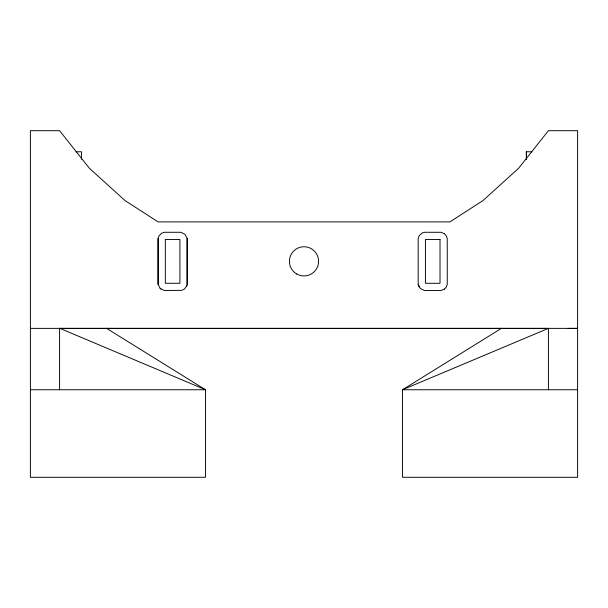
<?xml version="1.0" encoding="UTF-8"?>
<svg xmlns="http://www.w3.org/2000/svg" width="608" height="608" viewBox="0 0 608 608"><rect width="100%" height="100%" fill="white"/><g stroke="black" fill="none" stroke-linecap="round" stroke-linejoin="round"><path stroke-width="0.91" d="M59.584 328.373L548.416 328.373L548.416 389.751M158.103 284.24L158.103 238.564L159.015 235.866L161.69 233.191L164.38 232.279L180.865 232.279L185.083 234.354L187.158 238.564L187.158 284.24L186.664 286.079L184.361 289.074L181.807 290.335L164.373 290.518L160.162 288.443L158.088 284.24L158.088 238.556M186.656 286.079L186.968 285.175M444.456 289.074L446.34 286.938L447.26 284.24L447.245 238.564L446.333 235.866L444.456 233.723M444.463 289.074L440.967 290.525L424.468 290.525L420.265 288.45L418.19 284.24L418.19 238.564L419.117 235.866L421.785 233.191L424.483 232.279L440.975 232.279L444.463 233.723M501.661 328.206L402.496 389.751L402.496 477.303L577.6 477.303L577.6 130.697L548.416 130.697L518.548 168.325L482.95 200.594L449.912 221.897L158.088 221.897L125.05 200.594L89.452 168.325L59.584 130.697L30.4 130.697L30.4 477.303L205.504 477.303L205.504 389.751L106.339 328.206M548.416 328.373L402.496 389.751L577.6 389.751M76 151.757L81.472 151.757L81.472 159.243M526.384 159.243L526.368 151.757L531.878 151.757M568.184 328.373L577.6 328.373L30.4 328.373M30.4 389.751L205.504 389.751L59.584 328.244L59.584 389.751M160.178 288.45L160.892 289.074M418.692 286.079L419.117 286.938M418.198 284.24L418.388 285.175M526.368 151.757L526.399 159.334M187.15 238.556L187.15 284.24M165.33 239.514L165.338 283.29L179.93 283.29L179.922 239.514L165.33 239.514M440.017 239.514L425.425 239.514L425.425 283.29L440.017 283.29L440.017 239.514M296.704 273.972A14.592 14.592 0 0 0 318.592 261.334A14.592 14.592 0 0 0 296.704 248.702A14.592 14.592 0 0 0 296.704 273.972"/></g></svg>
